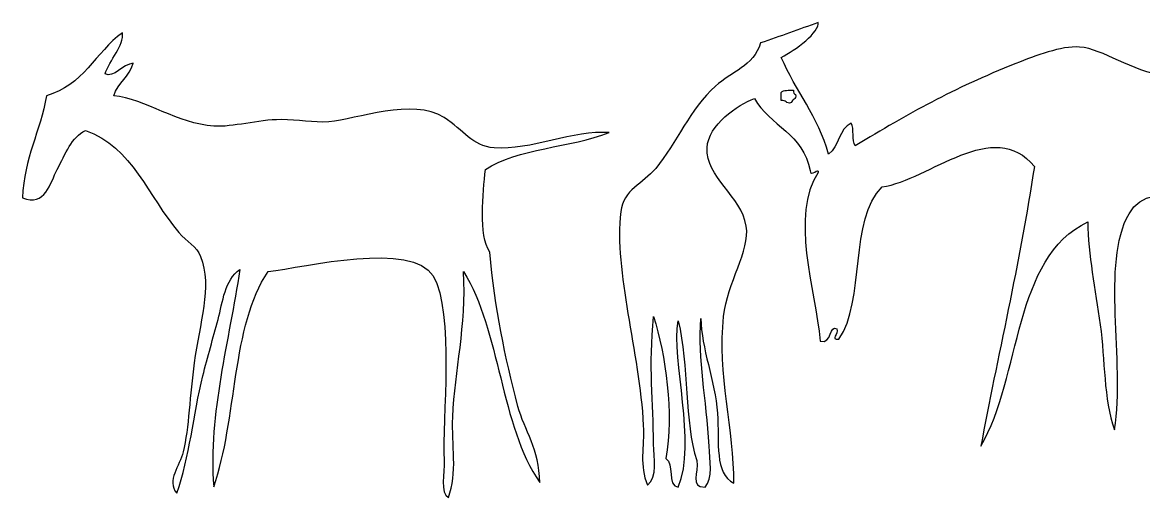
# Model space of a CAD drawing. Header units: centimetres. Extents: x -64 to 65, y -66 to 66.
# Drawn here: x 33.22 to 45.34, y -43.69 to -38.56 of the extents above; entities that cross this region are included whole.
import ezdxf

# ---------------------------------------------------------------- set-up
doc = ezdxf.new("R2010")
doc.units = ezdxf.units.CM
doc.header["$MEASUREMENT"] = 0
doc.layers.add('Layer 1', color=7, linetype='Continuous')

msp = doc.modelspace()

# ---------------------------------------------------------------- linework, layer by layer
at = {"layer": 'Layer 1'}
for points, knots in [([(41.81951, -38.55683), (41.83666, -38.65809), (41.57416, -38.85824), (41.41912, -38.93495), (41.41912, -38.93495), (41.57528, -39.2978), (41.81843, -39.57365), (41.93072, -39.98042), (41.93072, -39.98042), (42.04669, -39.90366), (42.04013, -39.7043), (42.17541, -39.64678), (42.17541, -39.64678), (42.21319, -39.70536), (42.17763, -39.83733), (42.21991, -39.89144), (42.21991, -39.89144), (42.79916, -39.54219), (43.26816, -39.27417), (43.95494, -39.00165), (43.95494, -39.00165), (44.17084, -38.916), (44.44257, -38.80954), (44.64452, -38.82372), (44.64452, -38.82372), (44.90532, -38.84203), (45.19462, -39.08772), (45.57874, -39.13513), (45.57874, -39.13513), (46.25488, -39.21869), (47.06191, -39.03144), (47.51398, -39.29086), (47.51398, -39.29086), (47.77261, -39.43929), (47.88511, -39.8191), (48.27027, -39.64678), (48.27027, -39.64678), (48.57274, -39.51142), (48.84177, -38.98069), (49.09331, -38.84602), (49.09331, -38.84602), (48.91331, -39.28142), (48.46109, -39.63739), (48.09234, -39.95814), (48.09234, -39.95814), (48.03395, -40.59425), (47.98248, -41.30897), (48.27027, -41.71545), (48.27027, -41.71545), (48.22738, -42.17207), (48.13663, -42.73306), (48.00336, -43.2058), (48.00336, -43.2058), (47.96632, -43.33722), (47.94523, -43.53859), (47.80318, -43.58392), (47.80318, -43.58392), (47.98699, -42.87881), (48.3152, -41.57534), (47.55849, -41.27051), (47.55849, -41.27051), (47.78257, -42.10215), (47.41352, -42.89357), (47.11362, -43.47272), (47.11362, -43.47272), (47.0447, -43.10595), (47.3119, -42.65447), (47.33608, -42.27159), (47.33608, -42.27159), (47.37746, -41.61436), (46.76847, -41.30763), (46.6465, -40.64774), (46.6465, -40.64774), (46.19025, -40.60575), (45.42817, -40.18131), (45.17843, -40.62549), (45.17843, -40.62549), (44.8735, -41.16765), (45.13885, -42.21283), (45.02267, -42.96113), (45.02267, -42.96113), (44.899, -42.62471), (44.92221, -42.21127), (44.86696, -41.82665), (44.86696, -41.82665), (44.81187, -41.44351), (44.73652, -41.06629), (44.73348, -40.71447), (44.73348, -40.71447), (43.92081, -41.09552), (44.01781, -42.38632), (43.5768, -43.13906), (43.5768, -43.13906), (43.75008, -42.20019), (44.0022, -41.14728), (44.15515, -40.11384), (44.15515, -40.11384), (43.71663, -39.57446), (43.0222, -40.25926), (42.5091, -40.33628), (42.5091, -40.33628), (42.15104, -40.6827), (42.33355, -41.56961), (42.04195, -41.98236), (42.04195, -41.98236), (41.94371, -41.98556), (42.04407, -41.92788), (42.01972, -41.87116), (42.01972, -41.87116), (41.94577, -41.81319), (41.96633, -42.03933), (41.84173, -42.00456), (41.84173, -42.00456), (41.78421, -41.44121), (41.5124, -40.63992), (41.8195, -40.18063), (41.8195, -40.18063), (41.829, -40.11824), (41.73655, -40.23635), (41.73052, -40.15838), (41.73052, -40.15838), (41.66416, -39.765), (41.29536, -39.67409), (41.12989, -39.37982), (41.12989, -39.37982), (40.9487, -39.44837), (40.63102, -39.66142), (40.61829, -39.91367), (40.61829, -39.91367), (40.60247, -40.22826), (40.98855, -40.43474), (41.04096, -40.75891), (41.04096, -40.75891), (41.08499, -41.03143), (40.83668, -41.36557), (40.79627, -41.73766), (40.79627, -41.73766), (40.73002, -42.34834), (40.91007, -42.97432), (40.90747, -43.53947), (40.90747, -43.53947), (40.69297, -43.42565), (40.75274, -43.10746), (40.72954, -42.78318), (40.72954, -42.78318), (40.70395, -42.42655), (40.55425, -42.07799), (40.55155, -41.75996), (40.55155, -41.75996), (40.51485, -42.20494), (40.61288, -42.61896), (40.64053, -43.13905), (40.64053, -43.13905), (40.64818, -43.28327), (40.68374, -43.49206), (40.59603, -43.58389), (40.59603, -43.58389), (40.42461, -43.58058), (40.53004, -43.42339), (40.50705, -43.29473), (40.50705, -43.29473), (40.36933, -42.88071), (40.42241, -42.26783), (40.30687, -41.78211), (40.30687, -41.78211), (40.22821, -42.21222), (40.50965, -43.09989), (40.30687, -43.5839), (40.30687, -43.5839), (40.17979, -43.56273), (40.26874, -43.32543), (40.17344, -43.27251), (40.17344, -43.27251), (40.26062, -42.7829), (40.16982, -42.15134), (40.03996, -41.73764), (40.03996, -41.73764), (39.98461, -42.2803), (40.03514, -42.65932), (40.03996, -43.11678), (40.03996, -43.11678), (40.04152, -43.2669), (40.08886, -43.47071), (39.97321, -43.56165), (39.97321, -43.56165), (39.88336, -43.35059), (39.9404, -43.14398), (39.92871, -42.91657), (39.92871, -42.91657), (39.88757, -42.11491), (39.60925, -41.25253), (39.68408, -40.60319), (39.68408, -40.60319), (39.71168, -40.3635), (39.92541, -40.30204), (40.0622, -40.13612), (40.0622, -40.13612), (40.29138, -39.85812), (40.43185, -39.49318), (40.70728, -39.24633), (40.70728, -39.24633), (40.88376, -39.08819), (41.11574, -39.03178), (41.19665, -38.77918), (41.19665, -38.77918), (41.40589, -38.70669), (41.61375, -38.63282), (41.81951, -38.55683)], [0, 0, 0, 0, 0.01886792, 0.01886792, 0.01886792, 0.01886792, 0.03773585, 0.03773585, 0.03773585, 0.03773585, 0.05660377, 0.05660377, 0.05660377, 0.05660377, 0.0754717, 0.0754717, 0.0754717, 0.0754717, 0.09433962, 0.09433962, 0.09433962, 0.09433962, 0.11320755, 0.11320755, 0.11320755, 0.11320755, 0.13207547, 0.13207547, 0.13207547, 0.13207547, 0.1509434, 0.1509434, 0.1509434, 0.1509434, 0.16981132, 0.16981132, 0.16981132, 0.16981132, 0.18867925, 0.18867925, 0.18867925, 0.18867925, 0.20754717, 0.20754717, 0.20754717, 0.20754717, 0.22641509, 0.22641509, 0.22641509, 0.22641509, 0.24528302, 0.24528302, 0.24528302, 0.24528302, 0.26415094, 0.26415094, 0.26415094, 0.26415094, 0.28301887, 0.28301887, 0.28301887, 0.28301887, 0.30188679, 0.30188679, 0.30188679, 0.30188679, 0.32075472, 0.32075472, 0.32075472, 0.32075472, 0.33962264, 0.33962264, 0.33962264, 0.33962264, 0.35849057, 0.35849057, 0.35849057, 0.35849057, 0.37735849, 0.37735849, 0.37735849, 0.37735849, 0.39622642, 0.39622642, 0.39622642, 0.39622642, 0.41509434, 0.41509434, 0.41509434, 0.41509434, 0.43396226, 0.43396226, 0.43396226, 0.43396226, 0.45283019, 0.45283019, 0.45283019, 0.45283019, 0.47169811, 0.47169811, 0.47169811, 0.47169811, 0.49056604, 0.49056604, 0.49056604, 0.49056604, 0.50943396, 0.50943396, 0.50943396, 0.50943396, 0.52830189, 0.52830189, 0.52830189, 0.52830189, 0.54716981, 0.54716981, 0.54716981, 0.54716981, 0.56603774, 0.56603774, 0.56603774, 0.56603774, 0.58490566, 0.58490566, 0.58490566, 0.58490566, 0.60377358, 0.60377358, 0.60377358, 0.60377358, 0.62264151, 0.62264151, 0.62264151, 0.62264151, 0.64150943, 0.64150943, 0.64150943, 0.64150943, 0.66037736, 0.66037736, 0.66037736, 0.66037736, 0.67924528, 0.67924528, 0.67924528, 0.67924528, 0.69811321, 0.69811321, 0.69811321, 0.69811321, 0.71698113, 0.71698113, 0.71698113, 0.71698113, 0.73584906, 0.73584906, 0.73584906, 0.73584906, 0.75471698, 0.75471698, 0.75471698, 0.75471698, 0.77358491, 0.77358491, 0.77358491, 0.77358491, 0.79245283, 0.79245283, 0.79245283, 0.79245283, 0.81132075, 0.81132075, 0.81132075, 0.81132075, 0.83018868, 0.83018868, 0.83018868, 0.83018868, 0.8490566, 0.8490566, 0.8490566, 0.8490566, 0.86792453, 0.86792453, 0.86792453, 0.86792453, 0.88679245, 0.88679245, 0.88679245, 0.88679245, 0.90566038, 0.90566038, 0.90566038, 0.90566038, 0.9245283, 0.9245283, 0.9245283, 0.9245283, 0.94339623, 0.94339623, 0.94339623, 0.94339623, 0.96226415, 0.96226415, 0.96226415, 0.96226415, 1, 1, 1, 1]), ([(34.29812, -38.6679), (34.3191, -38.80662), (34.15808, -38.96606), (34.11021, -39.11417), (34.11021, -39.11417), (34.20633, -39.16259), (34.29981, -39.00683), (34.41562, -38.99675), (34.41562, -38.99675), (34.378, -39.14714), (34.24891, -39.20593), (34.20416, -39.3491), (34.20416, -39.3491), (34.54703, -39.3895), (34.89972, -39.65091), (35.28477, -39.67795), (35.28477, -39.67795), (35.49583, -39.69285), (35.75615, -39.60778), (36.01293, -39.60749), (36.01293, -39.60749), (36.19912, -39.60728), (36.36004, -39.6449), (36.52974, -39.63104), (36.52974, -39.63104), (36.82869, -39.60641), (37.43914, -39.36873), (37.77479, -39.58405), (37.77479, -39.58405), (37.99151, -39.72304), (38.07607, -39.89404), (38.31507, -39.91293), (38.31507, -39.91293), (38.71433, -39.94442), (39.17486, -39.71851), (39.56007, -39.74849), (39.56007, -39.74849), (39.1434, -39.91116), (38.5686, -39.91589), (38.22115, -40.1478), (38.22115, -40.1478), (38.19739, -40.40191), (38.14611, -40.85688), (38.26811, -41.0405), (38.26811, -41.0405), (38.32717, -41.65214), (38.42985, -42.16553), (38.57347, -42.70833), (38.57347, -42.70833), (38.64226, -42.96828), (38.80757, -43.17304), (38.80839, -43.53047), (38.80839, -43.53047), (38.38331, -42.92201), (38.3844, -41.8873), (37.98622, -41.25188), (37.98622, -41.25188), (38.01577, -41.85283), (37.8928, -42.31005), (37.86877, -42.8257), (37.86877, -42.8257), (37.85488, -43.12352), (37.92391, -43.43141), (37.82181, -43.69496), (37.82181, -43.69496), (37.72746, -43.64948), (37.7812, -43.42289), (37.77485, -43.29552), (37.77485, -43.29552), (37.75289, -42.85576), (37.88979, -41.69222), (37.6574, -41.29879), (37.6574, -41.29879), (37.43293, -40.91882), (36.27397, -41.19954), (35.87207, -41.25185), (35.87207, -41.25185), (35.47689, -41.82772), (35.54031, -42.862), (35.28483, -43.57743), (35.28483, -43.57743), (35.22551, -42.78447), (35.45512, -41.99281), (35.56666, -41.22835), (35.56666, -41.22835), (35.40635, -41.34106), (35.38156, -41.58141), (35.33179, -41.76866), (35.33179, -41.76866), (35.27903, -41.96728), (35.21902, -42.17416), (35.16735, -42.3794), (35.16735, -42.3794), (35.06099, -42.80165), (35.02839, -43.25972), (34.88546, -43.64792), (34.88546, -43.64792), (34.76928, -43.50602), (34.92009, -43.35521), (34.95595, -43.20159), (34.95595, -43.20159), (35.01609, -42.94359), (35.02805, -42.57992), (35.07337, -42.23851), (35.07337, -42.23851), (35.13057, -41.80803), (35.2716, -41.41949), (35.14386, -41.08749), (35.14386, -41.08749), (35.10139, -40.97703), (34.99622, -40.93064), (34.90894, -40.82902), (34.90894, -40.82902), (34.57945, -40.44511), (34.40536, -39.90107), (33.89887, -39.72497), (33.89887, -39.72497), (33.74819, -39.79715), (33.68427, -39.97712), (33.59346, -40.14775), (33.59346, -40.14775), (33.51729, -40.29105), (33.46567, -40.55759), (33.21762, -40.45316), (33.21762, -40.45316), (33.23627, -40.01766), (33.41198, -39.73923), (33.47607, -39.34908), (33.47607, -39.34908), (33.87183, -39.24385), (34.00862, -38.87946), (34.29812, -38.6679)], [0, 0, 0, 0, 0.02941176, 0.02941176, 0.02941176, 0.02941176, 0.05882353, 0.05882353, 0.05882353, 0.05882353, 0.08823529, 0.08823529, 0.08823529, 0.08823529, 0.11764706, 0.11764706, 0.11764706, 0.11764706, 0.14705882, 0.14705882, 0.14705882, 0.14705882, 0.17647059, 0.17647059, 0.17647059, 0.17647059, 0.20588235, 0.20588235, 0.20588235, 0.20588235, 0.23529412, 0.23529412, 0.23529412, 0.23529412, 0.26470588, 0.26470588, 0.26470588, 0.26470588, 0.29411765, 0.29411765, 0.29411765, 0.29411765, 0.32352941, 0.32352941, 0.32352941, 0.32352941, 0.35294118, 0.35294118, 0.35294118, 0.35294118, 0.38235294, 0.38235294, 0.38235294, 0.38235294, 0.41176471, 0.41176471, 0.41176471, 0.41176471, 0.44117647, 0.44117647, 0.44117647, 0.44117647, 0.47058824, 0.47058824, 0.47058824, 0.47058824, 0.5, 0.5, 0.5, 0.5, 0.52941176, 0.52941176, 0.52941176, 0.52941176, 0.55882353, 0.55882353, 0.55882353, 0.55882353, 0.58823529, 0.58823529, 0.58823529, 0.58823529, 0.61764706, 0.61764706, 0.61764706, 0.61764706, 0.64705882, 0.64705882, 0.64705882, 0.64705882, 0.67647059, 0.67647059, 0.67647059, 0.67647059, 0.70588235, 0.70588235, 0.70588235, 0.70588235, 0.73529412, 0.73529412, 0.73529412, 0.73529412, 0.76470588, 0.76470588, 0.76470588, 0.76470588, 0.79411765, 0.79411765, 0.79411765, 0.79411765, 0.82352941, 0.82352941, 0.82352941, 0.82352941, 0.85294118, 0.85294118, 0.85294118, 0.85294118, 0.88235294, 0.88235294, 0.88235294, 0.88235294, 0.91176471, 0.91176471, 0.91176471, 0.91176471, 0.94117647, 0.94117647, 0.94117647, 0.94117647, 1, 1, 1, 1]), ([(41.41912, -39.31311), (41.41912, -39.34277), (41.41912, -39.3724), (41.41912, -39.40209), (41.41912, -39.40209), (41.4727, -39.39296), (41.46743, -39.44265), (41.53032, -39.42429), (41.53032, -39.42429), (41.53058, -39.38005), (41.59104, -39.39603), (41.57482, -39.33534), (41.57482, -39.33534), (41.55746, -39.33042), (41.54892, -39.31679), (41.55254, -39.29084), (41.55254, -39.29084), (41.49773, -39.28787), (41.44542, -39.2875), (41.41912, -39.31311)], [0, 0, 0, 0, 0.16666667, 0.16666667, 0.16666667, 0.16666667, 0.33333333, 0.33333333, 0.33333333, 0.33333333, 0.5, 0.5, 0.5, 0.5, 0.66666667, 0.66666667, 0.66666667, 0.66666667, 1, 1, 1, 1])]:
    msp.add_open_spline(points, degree=3, knots=knots, dxfattribs=at)

doc.saveas('drawing.dxf')
